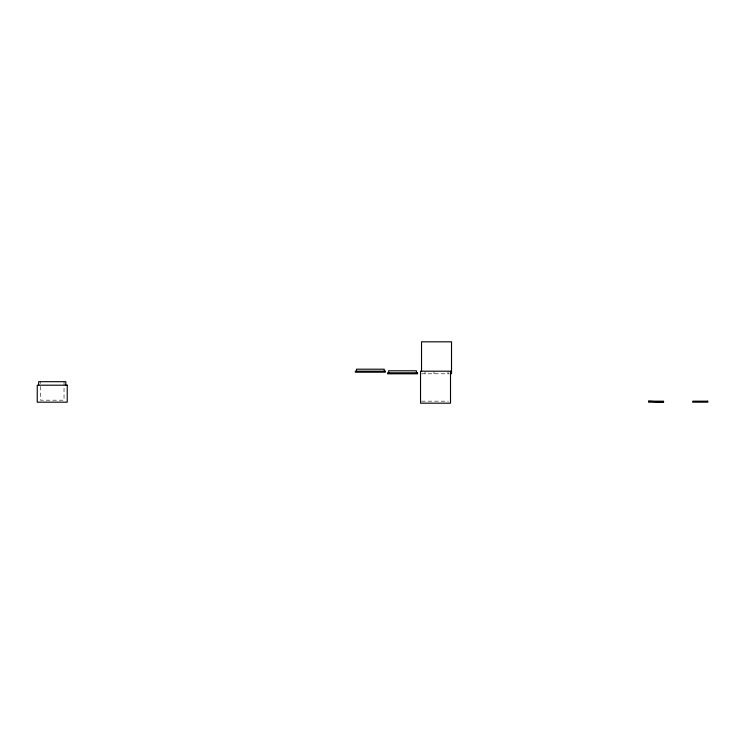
<?xml version="1.0" encoding="UTF-8"?>
<svg xmlns="http://www.w3.org/2000/svg" width="745" height="745" viewBox="0 0 745 745"><rect width="100%" height="100%" fill="white"/><g stroke="black" fill="none" stroke-linecap="round" stroke-linejoin="round"><path stroke-width="0.56" stroke-dasharray="3.73 2.79" d="M421.53 373.794L449.207 373.794M421.53 401.183L448.397 401.183M448.006 371.802L448.006 373.794M434 371.802L434 373.794M425.05 371.802L425.05 373.794M64.033 381.691L64.033 400.186L40.444 400.186L40.444 381.691"/><path stroke-width="1.12" d="M648.56 401.183L663.553 401.183L663.553 402.179L648.56 402.179L648.56 401.183L663.553 402.179M451.517 373.794L451.517 341.815L421.53 341.815L421.53 371.513M416.436 372.798L416.436 370.796L388.657 370.796L388.657 372.798M384.252 371.206L384.252 369.203L356.473 369.203L356.473 371.206M65.83 385.193L65.83 381.691L38.647 381.691L38.647 385.193M385.351 371.206L355.374 371.206L355.374 372.202L385.351 372.202L385.351 371.206M450.511 371.206L420.534 371.206L420.534 403.185L450.511 403.185L450.511 371.206M417.535 372.798L387.558 372.798L387.558 373.794L417.535 373.794L417.535 372.798M67.227 385.193L37.25 385.193L37.25 402.179L67.227 402.179L67.227 385.193M707.75 401.183L692.757 401.183L692.757 402.179L707.75 402.179L707.75 401.183"/></g></svg>
